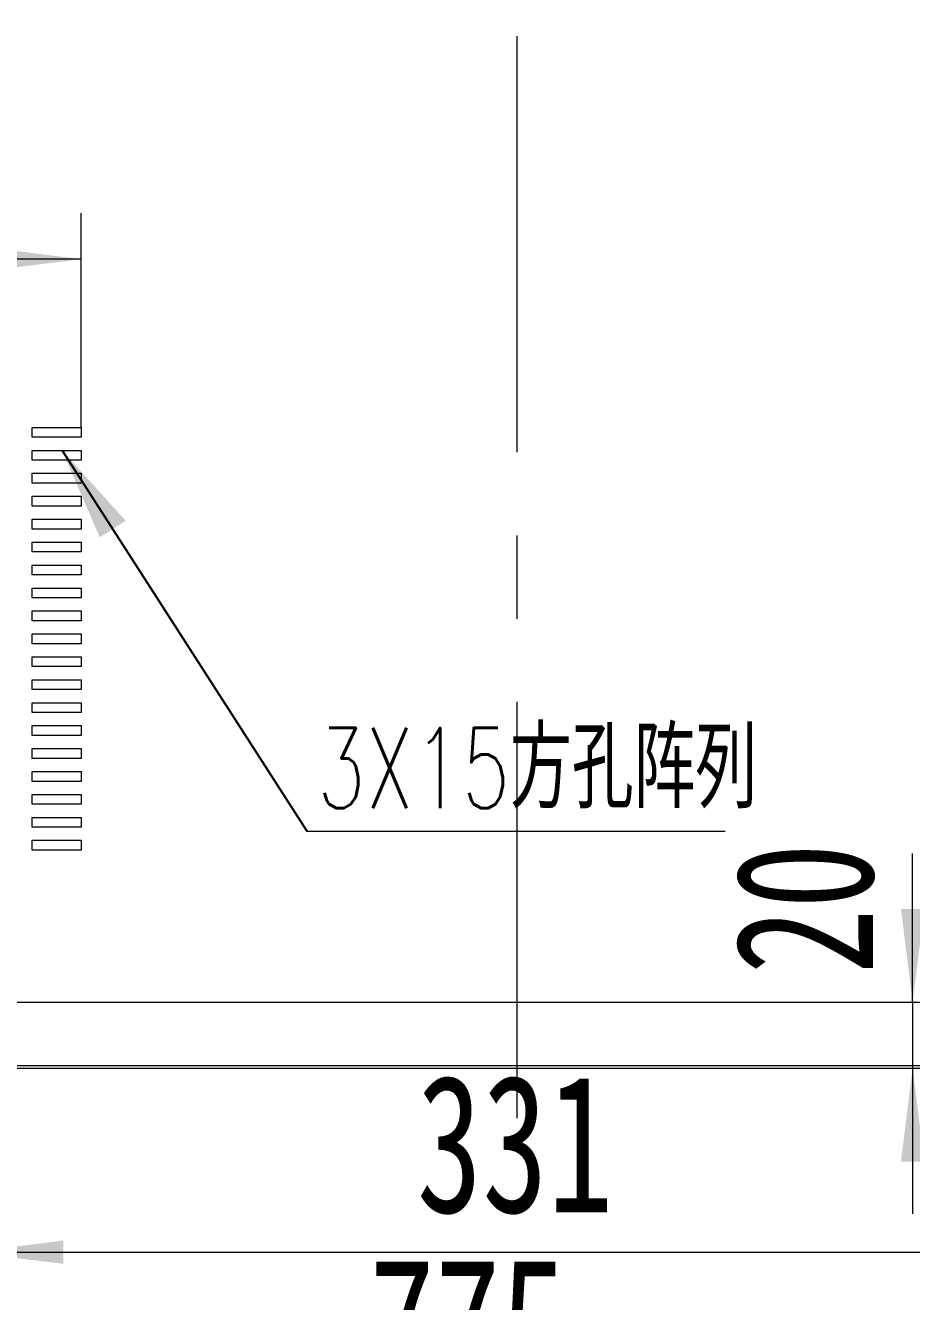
# Model space of a CAD drawing. Header units: millimetres. Extents: x 1 to 4201, y 2 to 2972.
# Drawn here: x 1243 to 1629, y 1131 to 1687 of the extents above; entities that cross this region are included whole.
import ezdxf

# ---------------------------------------------------------------- set-up
doc = ezdxf.new("R2010")
doc.units = ezdxf.units.MM
doc.header["$LTSCALE"] = 10
doc.linetypes.add('CENTERX2', pattern=[20.32, 12.7, -2.54, 2.54, -2.54])
doc.layers.add('A-TITLEBLOCK', color=7, linetype='Continuous', lineweight=15)
doc.styles.add('SLDTEXTSTYLE0', font='TXT', dxfattribs={"width": 0.7, "bigfont": 'bigfont'})
doc.styles.add('SLDTEXTSTYLE1', font='TXT', dxfattribs={"width": 0.7})
doc.dimstyles.new('SLDDIMSTYLE0', dxfattribs={"dimtxt": 60, "dimasz": 40.8, "dimexe": 0, "dimexo": 0.0625, "dimgap": 15, "dimtad": 2, "dimlfac": 0.7, "dimrnd": 1e-09, "dimzin": 12, "dimdsep": 46, "dimtxsty": 'SLDTEXTSTYLE1', "dimsah": 1, "dimcen": 0.09, "dimadec": 0, "dimazin": 3, "dimtfac": 1, "dimtmove": 0, "dimatfit": 0, "dimfxl": 0, "dimfrac": 2, "dimtolj": 1, "dimtzin": 12, "dimarcsym": 0})
doc.dimstyles.new('SLDDIMSTYLE1', dxfattribs={"dimtxt": 60, "dimasz": 40.8, "dimexe": 0, "dimexo": 0.0625, "dimgap": 15, "dimtad": 2, "dimlfac": 0.7, "dimrnd": 1e-09, "dimzin": 12, "dimdsep": 46, "dimtxsty": 'SLDTEXTSTYLE1', "dimsah": 1, "dimcen": 0.09, "dimadec": 0, "dimazin": 3, "dimtfac": 1, "dimtofl": 0, "dimtmove": 0, "dimatfit": 3, "dimfxl": 0, "dimfrac": 2, "dimtolj": 1, "dimtzin": 12, "dimarcsym": 0})
doc.dimstyles.new('SLDDIMSTYLE4', dxfattribs={"dimtxt": 0.18, "dimasz": 40.8, "dimexe": 0, "dimexo": 0.0625, "dimgap": 0, "dimtad": 0, "dimtih": 1, "dimtoh": 1, "dimdec": 0, "dimrnd": 1e-09, "dimzin": 0, "dimdsep": 46, "dimtxsty": 'Standard', "dimsah": 1, "dimcen": 0.09, "dimadec": 0, "dimazin": 0, "dimtfac": 40.8, "dimtdec": 0, "dimtofl": 0, "dimtmove": 0, "dimatfit": 3, "dimfxl": 0, "dimfrac": 2, "dimtolj": 1, "dimtzin": 0, "dimarcsym": 0})

# ---------------------------------------------------------------- blocks, each defined once
blk = doc.blocks.new('_D_6')
at = {"layer": 'A-TITLEBLOCK'}
for p, q in [((1691.73, 1528.36), (1691.73, 1132)), ((1218.87, 1303.72), (1218.87, 1132)), ((1218.87, 1152), (1691.73, 1152))]:
    blk.add_line(p, q, dxfattribs=at)
for points in [[(1218.87, 1152), (1259.67, 1146.92), (1259.67, 1157.08)], [(1691.73, 1152), (1650.93, 1157.08), (1650.93, 1146.92)]]:
    blk.add_solid(points, dxfattribs=at)
at = {"layer": 'A-TITLEBLOCK', "insert": (1413.72, 1229.34), "char_height": 60, "attachment_point": 1, "style": 'SLDTEXTSTYLE1'}
blk.add_mtext('331', dxfattribs=at)
blk = doc.blocks.new('_D_20')
at = {"layer": 'A-TITLEBLOCK'}
for p, q in [((893.16, 1511.57), (893.16, 1604.94)), ((1267.45, 1511.57), (1267.45, 1604.94)), ((1267.45, 1584.94), (893.16, 1584.94))]:
    blk.add_line(p, q, dxfattribs=at)
for points in [[(893.16, 1584.94), (933.96, 1579.86), (933.96, 1590.02)], [(1267.45, 1584.94), (1226.65, 1590.02), (1226.65, 1579.86)]]:
    blk.add_solid(points, dxfattribs=at)
at = {"layer": 'A-TITLEBLOCK', "insert": (1021.2, 1662.29), "char_height": 60, "attachment_point": 1, "style": 'SLDTEXTSTYLE1'}
blk.add_mtext('262', dxfattribs=at)
blk = doc.blocks.new('_D_22')
at = {"layer": 'A-TITLEBLOCK'}
for p, q in [((878.87, 1232.29), (878.87, 1052.29)), ((1986.02, 1232.29), (1986.02, 1052.29)), ((1986.02, 1072.29), (878.87, 1072.29))]:
    blk.add_line(p, q, dxfattribs=at)
for points in [[(878.87, 1072.29), (919.67, 1067.21), (919.67, 1077.37)], [(1986.02, 1072.29), (1945.22, 1077.37), (1945.22, 1067.21)]]:
    blk.add_solid(points, dxfattribs=at)
at = {"layer": 'A-TITLEBLOCK', "insert": (1393.03, 1149.63), "char_height": 60, "attachment_point": 1, "style": 'SLDTEXTSTYLE1'}
blk.add_mtext('775', dxfattribs=at)
blk = doc.blocks.new('_D_23')
at = {"layer": 'A-TITLEBLOCK'}
for p, q in [((878.87, 1260.86), (878.87, 2349.43)), ((1986.02, 1260.86), (1986.02, 2349.43)), ((878.87, 2329.43), (1986.02, 2329.43))]:
    blk.add_line(p, q, dxfattribs=at)
for points in [[(878.87, 2329.43), (919.67, 2324.35), (919.67, 2334.51)], [(1986.02, 2329.43), (1945.22, 2334.51), (1945.22, 2324.35)]]:
    blk.add_solid(points, dxfattribs=at)
at = {"layer": 'A-TITLEBLOCK', "insert": (1393.03, 2406.77), "char_height": 60, "attachment_point": 1, "style": 'SLDTEXTSTYLE1'}
blk.add_mtext('775', dxfattribs=at)
blk = doc.blocks.new('_D_24')
at = {"layer": 'A-TITLEBLOCK'}
for p, q in [((1629.92, 1260.86), (1629.92, 1325.86)), ((1629.92, 1260.86), (1629.92, 1232.29)), ((1629.92, 1232.29), (1629.92, 1168.79))]:
    blk.add_line(p, q, dxfattribs=at)
for points in [[(1629.92, 1260.86), (1635, 1301.66), (1624.84, 1301.66)], [(1629.92, 1232.29), (1624.84, 1191.49), (1635, 1191.49)]]:
    blk.add_solid(points, dxfattribs=at)
at = {"layer": 'A-TITLEBLOCK', "insert": (1552.58, 1273.2), "char_height": 60, "attachment_point": 1, "rotation": 90, "style": 'SLDTEXTSTYLE1'}
blk.add_mtext('20', dxfattribs=at)
blk = doc.blocks.new('SW_NOTE_1')
at = {"layer": 'A-TITLEBLOCK', "color": 0}
blk.add_line((182.15, 0), (0, 0), dxfattribs=at)
at = {"layer": 'A-TITLEBLOCK', "color": 0, "insert": (4.39, 45.2), "char_height": 35, "attachment_point": 1, "style": 'SLDTEXTSTYLE0'}
blk.add_mtext('3X15\\M+195FB\\M+18D45阵\\M+197F1', dxfattribs=at)

msp = doc.modelspace()

# ---------------------------------------------------------------- linework, layer by layer
at = {"color": 7, "linetype": 'Continuous', "lineweight": 15}
for p, q in [((1246.017, 1511.573), (1267.445, 1511.573)), ((1246.017, 1507.287), (1246.017, 1511.573)), ((1267.445, 1511.573), (1267.445, 1507.287)), ((1267.445, 1507.287), (1246.017, 1507.287)), ((1246.017, 1501.573), (1267.445, 1501.573)), ((1246.017, 1497.287), (1246.017, 1501.573)), ((1267.445, 1497.287), (1246.017, 1497.287)), ((1267.445, 1501.573), (1267.445, 1497.287)), ((1246.017, 1491.573), (1267.445, 1491.573)), ((1246.017, 1487.287), (1246.017, 1491.573)), ((1267.445, 1491.573), (1267.445, 1487.287)), ((1267.445, 1487.287), (1246.017, 1487.287)), ((1246.017, 1481.573), (1267.445, 1481.573)), ((1246.017, 1477.287), (1246.017, 1481.573)), ((1267.445, 1481.573), (1267.445, 1477.287)), ((1267.445, 1477.287), (1246.017, 1477.287)), ((1246.017, 1471.573), (1267.445, 1471.573)), ((1246.017, 1467.287), (1246.017, 1471.573)), ((1267.445, 1471.573), (1267.445, 1467.287)), ((1267.445, 1467.287), (1246.017, 1467.287)), ((1246.017, 1461.573), (1267.445, 1461.573)), ((1246.017, 1457.287), (1246.017, 1461.573)), ((1267.445, 1461.573), (1267.445, 1457.287)), ((1267.445, 1457.287), (1246.017, 1457.287)), ((1246.017, 1451.573), (1267.445, 1451.573)), ((1246.017, 1447.287), (1246.017, 1451.573)), ((1267.445, 1447.287), (1246.017, 1447.287)), ((1267.445, 1451.573), (1267.445, 1447.287)), ((1246.017, 1441.573), (1267.445, 1441.573)), ((1246.017, 1437.287), (1246.017, 1441.573)), ((1267.445, 1441.573), (1267.445, 1437.287)), ((1267.445, 1437.287), (1246.017, 1437.287)), ((1246.017, 1431.573), (1267.445, 1431.573)), ((1246.017, 1427.287), (1246.017, 1431.573)), ((1267.445, 1431.573), (1267.445, 1427.287)), ((1267.445, 1427.287), (1246.017, 1427.287)), ((1246.017, 1421.573), (1267.445, 1421.573)), ((1246.017, 1417.287), (1246.017, 1421.573)), ((1267.445, 1421.573), (1267.445, 1417.287)), ((1267.445, 1417.287), (1246.017, 1417.287)), ((1246.017, 1411.573), (1267.445, 1411.573)), ((1246.017, 1407.287), (1246.017, 1411.573)), ((1267.445, 1411.573), (1267.445, 1407.287)), ((1267.445, 1407.287), (1246.017, 1407.287)), ((1246.017, 1401.573), (1267.445, 1401.573)), ((1246.017, 1397.287), (1246.017, 1401.573)), ((1267.445, 1397.287), (1246.017, 1397.287)), ((1267.445, 1401.573), (1267.445, 1397.287)), ((1246.017, 1391.573), (1267.445, 1391.573)), ((1246.017, 1387.287), (1246.017, 1391.573)), ((1267.445, 1391.573), (1267.445, 1387.287)), ((1267.445, 1387.287), (1246.017, 1387.287)), ((1246.017, 1381.573), (1267.445, 1381.573)), ((1246.017, 1377.287), (1246.017, 1381.573)), ((1267.445, 1381.573), (1267.445, 1377.287)), ((1267.445, 1377.287), (1246.017, 1377.287)), ((1246.017, 1371.573), (1267.445, 1371.573)), ((1246.017, 1367.287), (1246.017, 1371.573)), ((1267.445, 1371.573), (1267.445, 1367.287)), ((1267.445, 1367.287), (1246.017, 1367.287)), ((1246.017, 1361.573), (1267.445, 1361.573)), ((1246.017, 1357.287), (1246.017, 1361.573)), ((1267.445, 1357.287), (1246.017, 1357.287)), ((1267.445, 1361.573), (1267.445, 1357.287)), ((1246.017, 1351.573), (1267.445, 1351.573)), ((1246.017, 1347.287), (1246.017, 1351.573)), ((1267.445, 1347.287), (1246.017, 1347.287)), ((1267.445, 1351.573), (1267.445, 1347.287)), ((1246.017, 1341.573), (1267.445, 1341.573)), ((1246.017, 1337.287), (1246.017, 1341.573)), ((1267.445, 1341.573), (1267.445, 1337.287)), ((1267.445, 1337.287), (1246.017, 1337.287)), ((1246.017, 1331.573), (1267.445, 1331.573)), ((1246.017, 1327.287), (1246.017, 1331.573)), ((1267.445, 1331.573), (1267.445, 1327.287)), ((1267.445, 1327.287), (1246.017, 1327.287)), ((1986.017, 1260.858), (878.874, 1260.858)), ((878.874, 1233.43), (1986.017, 1233.43)), ((878.874, 1232.287), (1986.017, 1232.287))]:
    msp.add_line(p, q, dxfattribs=at)
at = {"layer": 'A-TITLEBLOCK', "linetype": 'CENTERX2', "lineweight": 0, "ltscale": 1.428571}
msp.add_line((1457.445, 1210.455), (1457.445, 2202.368), dxfattribs=at)

# ---------------------------------------------------------------- block references
at = {"layer": 'A-TITLEBLOCK'}
msp.add_blockref('SW_NOTE_1', (1365.968, 1335.399), dxfattribs=at)

# ---------------------------------------------------------------- dimensions: what is measured, and where the dimension line sits
for base, p1, p2, picture, middle in [((1986.017, 2329.43), (878.874, 1260.858), (1986.017, 1260.858), '_D_23', (1432.445, 2329.43)), ((893.16, 1584.942), (1267.445, 1511.573), (893.16, 1511.573), '_D_20', (1060.66, 1584.942)), ((1691.731, 1151.998), (1218.874, 1303.716), (1691.731, 1528.358), '_D_6', (1453.221, 1151.998)), ((878.874, 1072.287), (1986.017, 1232.287), (878.874, 1232.287), '_D_22', (1432.445, 1072.287))]:
    dim = msp.add_linear_dim(base=base, p1=p1, p2=p2, dimstyle='SLDDIMSTYLE1', dxfattribs=at)
    dim.commit()
    dim.dimension.update_dxf_attribs({"geometry": picture, "text_midpoint": middle, "dimtype": 160})
dim = msp.add_linear_dim(base=(1629.922, 1232.287), p1=(1986.017, 1260.858), p2=(1986.017, 1232.287), angle=90, dimstyle='SLDDIMSTYLE0', dxfattribs=at)
dim.commit()
dim.dimension.update_dxf_attribs({"geometry": '_D_24', "text_midpoint": (1629.922, 1299.53), "dimtype": 160})

# ---------------------------------------------------------------- leaders
msp.add_leader([(1259.111, 1501.573), (1365.968, 1335.399)], dimstyle='SLDDIMSTYLE4', dxfattribs=at)

doc.saveas('drawing.dxf')
